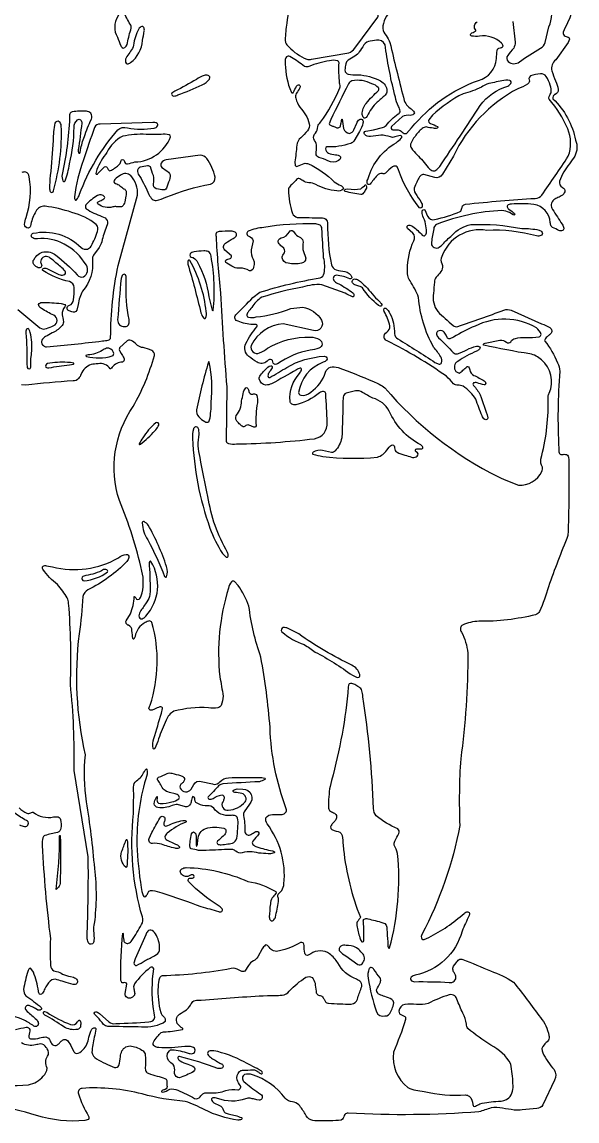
# Model space of a CAD drawing. Header units: metres. Extents: x 0.2 to 14.8, y 2.5 to 12.5.
# Drawn here: x 11.89 to 14.84, y 2.52 to 8.37 of the extents above; entities that cross this region are included whole.
import ezdxf

# ---------------------------------------------------------------- set-up
doc = ezdxf.new("R2010")
doc.units = ezdxf.units.M

msp = doc.modelspace()

# ---------------------------------------------------------------- linework, layer by layer
at = {"layer": 'Layer 1', "color": 0}
for points in [[(13.299, 8.36755, 0.0442), (13.29019, 8.2768), (13.292, 8.26418, 0.1076), (13.30862, 8.24037, 0.0932), (13.4045, 8.17459, 0.1189), (13.4305, 8.17551), (13.62808, 8.20928, 0.1741), (13.6601, 8.23391), (13.78196, 8.39899, 0.4353), (13.76775, 8.4343, 0.1032), (13.71462, 8.43805, 0.0582), (13.62248, 8.4278, -0.1704), (13.6015, 8.42726, -0.4293), (13.58967, 8.45782, 0.0197), (13.60858, 8.50091, -0.4206), (13.63035, 8.50605, 0.3284), (13.6436, 8.50672, -0.0875), (13.6981, 8.57339, 0.3074), (13.69889, 8.5877, 0.1784), (13.66983, 8.61132, 0.1467), (13.61237, 8.62312, 0.0953), (13.46575, 8.60201, 0.2935), (13.299, 8.36755)], [(12.39664, 8.29305, 0.023), (12.41583, 8.24672, 0.2127), (12.42685, 8.23439, 0.355), (12.45021, 8.26243, -0.0242), (12.47064, 8.34047, 0.1705), (12.46554, 8.36126, -0.0641), (12.43196, 8.42955, 0.4938), (12.4186, 8.43487, 0.0911), (12.39846, 8.40199, 0.2757), (12.39664, 8.29305)], [(12.53012, 8.27399, 0.0077), (12.53967, 8.3252, 0.1563), (12.53754, 8.34462, 0.3388), (12.52625, 8.34937, 0.178), (12.51044, 8.33697, 0.087), (12.48252, 8.24987, -0.132), (12.46744, 8.21705, -0.0214), (12.44739, 8.18991, 0.2108), (12.43985, 8.15903, 0.3166), (12.44875, 8.15022, 0.1534), (12.46727, 8.15709, 0.2229), (12.53012, 8.27399)], [(13.2786, 6.76643, 0.2677), (13.10942, 6.65193, 0.3075), (13.11782, 6.61693, 0.3076), (13.15346, 6.61184, 0.0634), (13.19629, 6.63784, -0.1402), (13.42354, 6.69541, -0.1395), (13.47254, 6.6832, -0.2877), (13.48567, 6.65888, -0.2877), (13.4695, 6.63647, -0.0604), (13.42246, 6.62695, 0.102), (13.24896, 6.55384, -0.4173), (13.22517, 6.55759), (13.22389, 6.56499, 0.4838), (13.20623, 6.57651, 0.0503), (13.19292, 6.56807, -0.3605), (13.14029, 6.56241, -0.0398), (13.09696, 6.59334, -0.3743), (13.08062, 6.66241, -0.0564), (13.139, 6.75091, 0.4933), (13.13612, 6.76264, 0.0865), (13.11662, 6.76262, -0.0962), (13.03937, 6.78091, -0.2785), (13.0228, 6.79383, -0.2784), (13.02652, 6.81451, 0.0132), (13.11764, 6.90628), (13.15425, 6.9347, -0.0336), (13.47496, 7.01137, 0.2937), (13.49679, 7.03537, 0.1015), (13.49427, 7.11849, -0.0053), (13.4851, 7.27468, 0.216), (13.47508, 7.29168, 0.0696), (13.453, 7.29876, 0.0493), (13.17519, 7.27918, 0.0866), (13.09275, 7.25914, 0.2846), (13.08596, 7.2451, 0.2846), (13.0955, 7.23276, -0.3081), (13.11858, 7.20907), (13.10927, 7.16043, 0.1368), (13.11987, 7.10989), (13.12475, 7.09726, -0.112), (13.12058, 7.06737, -0.4142), (13.09927, 7.04818, 0.183), (13.04898, 7.06234, -0.1291), (13.01573, 7.06797, 0.0062), (12.97869, 7.08914, -0.2811), (12.97267, 7.09965, -0.281), (12.97927, 7.1098), (12.99617, 7.11482, 0.5021), (13.00323, 7.1277), (12.96887, 7.15926, -0.4917), (12.97194, 7.19599, -0.0234), (13.0135, 7.22055, 0.0776), (13.02821, 7.23397, 0.4052), (13.024, 7.25393, 0.1277), (13.00189, 7.26039, 0.0233), (12.93756, 7.25732, 0.1958), (12.9216, 7.2488, 0.1771), (12.92183, 7.23164, 0.0125), (12.94539, 6.9303, 0.0064), (12.97869, 6.43041), (12.97614, 6.14149, 0.25), (12.98871, 6.12939, 0.1028), (13.03125, 6.12739, 0.0272), (13.44533, 6.15512, 0.3952), (13.51304, 6.24255, 0.0126), (13.50508, 6.39524, 0.3554), (13.49431, 6.40662, 0.1576), (13.47239, 6.39903, -0.1106), (13.34696, 6.33601, -0.1397), (13.325, 6.33847, -0.2212), (13.31575, 6.35516, -0.2036), (13.36535, 6.50249, 0.0988), (13.37648, 6.52243, 0.5281), (13.37008, 6.53076, 0.1282), (13.34992, 6.52159, -0.0075), (13.21742, 6.4477, -0.1094), (13.18689, 6.4407, -0.3133), (13.1516, 6.47307, -0.1838), (13.15856, 6.49307, -0.0735), (13.20406, 6.54053), (13.21279, 6.54314, -0.5725), (13.22062, 6.53282, -0.029), (13.21333, 6.52134, -0.0192), (13.20198, 6.50472, 0.1977), (13.19879, 6.48522, 0.4568), (13.20758, 6.48059, 0.0103), (13.29864, 6.53489, -0.1145), (13.49679, 6.59455, -0.415), (13.51319, 6.57907), (13.51033, 6.57255, -0.115), (13.49162, 6.56172, 0.2801), (13.36137, 6.40047, 0.3562), (13.37279, 6.38659, 0.2354), (13.42573, 6.40293, 0.1662), (13.5041, 6.50947, -0.2097), (13.53006, 6.53655, -0.1055), (13.57112, 6.53353, -0.0221), (13.75885, 6.45889, -0.0693), (13.81931, 6.42628, 0.1024), (14.42506, 5.95197, 0.0269), (14.53035, 5.90862, 0.3175), (14.65496, 5.98109, 0.1884), (14.65862, 6.00453, -0.1667), (14.64942, 6.04641, 0.0692), (14.68923, 6.35449), (14.68804, 6.38078, -0.0249), (14.69446, 6.39784, 0.3239), (14.65325, 6.57474, 0.1494), (14.59133, 6.60653, -0.0164), (14.34631, 6.65299, -0.4686), (14.34485, 6.65751, -0.1877), (14.35304, 6.66347), (14.43239, 6.68037, -0.2066), (14.46631, 6.66857, 0.3972), (14.49031, 6.67064, -0.2331), (14.51423, 6.6893, -0.0774), (14.57039, 6.69305, 0.0427), (14.6411, 6.69782, 0.3919), (14.65102, 6.70974, 0.1844), (14.62592, 6.74505, 0.2553), (14.30004, 6.75437, 0.0467), (14.18514, 6.6957), (14.165, 6.68597, -0.312), (14.15083, 6.6943), (14.14619, 6.70537, 0.0874), (14.13142, 6.72626, 0.2818), (14.10235, 6.72695, 0.3135), (14.09423, 6.71243, 0.1652), (14.10612, 6.69237, -0.0157), (14.18381, 6.61353, 0.2405), (14.20729, 6.60732, 0.0494), (14.25689, 6.6288, -0.0572), (14.30696, 6.64691, -0.2278), (14.32394, 6.64395, -0.3729), (14.3241, 6.63257, -0.1125), (14.30781, 6.62068, 0.0495), (14.20814, 6.56662, 0.4597), (14.19733, 6.51295), (14.21552, 6.50324, 0.0798), (14.23546, 6.51955, -0.0214), (14.25573, 6.53759, -0.1471), (14.25944, 6.53914, -0.3288), (14.26921, 6.53159), (14.27135, 6.52239, 0.2424), (14.29414, 6.49243, -0.019), (14.34908, 6.46293, -0.253), (14.35646, 6.44795, -0.4524), (14.34827, 6.44128, -0.0227), (14.31064, 6.45237, 0.1987), (14.29202, 6.45184, 0.4549), (14.29104, 6.4382, -0.0683), (14.32737, 6.38893, -0.022), (14.36798, 6.26597, -0.2879), (14.36248, 6.2565, -0.2879), (14.35156, 6.25734, -0.148), (14.33712, 6.27695, -0.0174), (14.30398, 6.36553, 0.1074), (14.236, 6.43437, 0.1137), (14.2086, 6.44053, -0.1848), (14.18596, 6.44766, 0.0152), (14.14746, 6.48774, 0.0352), (13.83248, 6.67632, -0.1998), (13.81627, 6.69084, -0.3043), (13.83104, 6.72272, 0.2698), (13.84689, 6.75549, 0.0657), (13.81592, 6.83289, -0.2258), (13.81714, 6.84745, -0.4189), (13.82569, 6.84959, -0.1296), (13.84721, 6.82122, -0.1299), (13.87092, 6.7142, 0.2697), (13.88944, 6.68649, -0.0104), (14.08669, 6.56084), (14.10958, 6.55162, 0.3289), (14.12135, 6.55882, 0.2479), (14.11731, 6.5908, 0.0471), (14.0791, 6.64257, -0.1081), (13.99939, 6.90724, 0.0541), (13.95373, 6.99501, -0.1798), (13.94073, 7.05595, -0.1055), (13.97356, 7.20916, 0.3544), (13.96858, 7.2487), (13.94102, 7.27478, -0.3018), (13.93826, 7.28558, -0.3019), (13.94714, 7.29232, -0.1575), (13.96931, 7.28476, -0.0306), (14.01881, 7.23876, 0.3853), (14.03446, 7.23772, 0.196), (14.04164, 7.25553, 0.1164), (14.0215, 7.34049, -0.126), (14.01852, 7.36616, -0.2997), (14.02322, 7.37387, -0.3001), (14.03219, 7.37262), (14.04739, 7.34024, 0.3912), (14.08446, 7.32118, 0.0403), (14.22144, 7.36437, 0.1411), (14.22354, 7.36693, 0.0221), (14.23094, 7.38643), (14.23335, 7.3938, -0.1549), (14.24977, 7.40316, -0.0129), (14.6201, 7.4342, 0.2447), (14.65504, 7.45172, 0.0075), (14.7956, 7.65857, 0.1944), (14.79256, 7.80528, 0.0862), (14.69385, 7.96155, -0.1601), (14.69254, 7.96905, -0.0987), (14.70408, 7.99607, 0.1492), (14.69912, 8.03657, 0.0689), (14.67875, 8.08299, 0.2753), (14.64814, 8.09741, 0.0748), (14.59414, 8.08643, 0.3522), (14.58962, 8.0577, -0.2308), (14.57883, 8.04212, -0.061), (14.52687, 8.01824, 0.1592), (14.18446, 7.65953), (14.12608, 7.56268, -0.3481), (14.08531, 7.54543), (14.02812, 7.56212, 0.24), (14.00927, 7.5543, 0.081), (13.99414, 7.52914, -0.0359), (13.97946, 7.49799, 0.2954), (13.98229, 7.46074, -0.0214), (14.01246, 7.41472, -0.1548), (14.01908, 7.39145, -0.2831), (14.01399, 7.38363, -0.2833), (14.00471, 7.38466, -0.09), (13.89317, 7.58539), (13.88606, 7.60176, 0.347), (13.86094, 7.60218, 0.0343), (13.82364, 7.56924, -0.2466), (13.80698, 7.56637, 0.2967), (13.77814, 7.55555, 0.021), (13.741, 7.50966, -0.2875), (13.73093, 7.50813, -0.2875), (13.72517, 7.51653, -0.1454), (13.73171, 7.54089, -0.1937), (13.88039, 7.73059, 0.0125), (13.90739, 7.75424, 0.2974), (13.90973, 7.76362, 0.2974), (13.90208, 7.76953), (13.87267, 7.76105, -0.1596), (13.84921, 7.76109, 0.0513), (13.79908, 7.77159, -0.0066), (13.74364, 7.76389, -0.24), (13.7121, 7.77524, -0.5393), (13.71829, 7.79264), (13.75985, 7.79972), (13.8071, 7.81126, 0.1426), (13.82637, 7.82205, -0.0765), (13.89117, 7.88387, 0.2826), (13.90146, 7.89878, 0.1089), (13.89252, 7.92287, -0.0737), (13.87581, 7.97332, -0.0296), (13.82352, 8.2367, 0.398), (13.78704, 8.27659, 0.0345), (13.74244, 8.27155, 0.2448), (13.70885, 8.25126, -0.0107), (13.68354, 8.21359, -0.1424), (13.66102, 8.19199, 0.0051), (13.62385, 8.16943, 0.1794), (13.61167, 8.15003, 0.0298), (13.60721, 8.11814), (13.60879, 8.10809, 0.2403), (13.62444, 8.09589, 0.0485), (13.67608, 8.09212, -0.1096), (13.79669, 8.05989, -0.2697), (13.83064, 8.0053, -0.1821), (13.82142, 7.98389, -0.0187), (13.7791, 7.94605, 0.105), (13.7261, 7.87141), (13.72046, 7.86412, -0.3917), (13.70746, 7.86382, -0.2152), (13.70002, 7.88076, -0.2053), (13.72119, 7.94016, -0.038), (13.78594, 8.0082, 0.3762), (13.78498, 8.02368, 0.1343), (13.75139, 8.04422, 0.1737), (13.64458, 8.05953, 0.1906), (13.62633, 8.0432, 0.0058), (13.53254, 7.85357), (13.52396, 7.83024, 0.2571), (13.52667, 7.82524, 0.091), (13.54073, 7.81945, -0.0497), (13.55719, 7.81384, 0.4326), (13.58433, 7.81897), (13.58594, 7.8312, 0.04), (13.59025, 7.85562, -0.3746), (13.59146, 7.85667, -0.3737), (13.59264, 7.85562, 0.035), (13.60039, 7.80628, 0.3275), (13.63192, 7.77995, 0.2398), (13.65558, 7.79926), (13.67112, 7.83487, -0.167), (13.68479, 7.85364, -0.4038), (13.69989, 7.85328, -0.2366), (13.70327, 7.83472, -0.0976), (13.68427, 7.79087), (13.65537, 7.7393, -0.1743), (13.63879, 7.7272, -0.0981), (13.51117, 7.70822, 0.3458), (13.50379, 7.69832, 0.2714), (13.52058, 7.67516, 0.0743), (13.55737, 7.66643, -0.2894), (13.58339, 7.65566, -0.2754), (13.58017, 7.64151), (13.57256, 7.63607, -0.3042), (13.51735, 7.63432, 0.0489), (13.46835, 7.65272, -0.327), (13.45398, 7.67243, 0.0451), (13.45629, 7.70987, 0.1565), (13.4465, 7.74303, -0.3575), (13.44594, 7.77526, 0.1508), (13.46104, 7.8068), (13.46264, 7.81691, -0.0906), (13.47775, 7.83976, 0.0599), (13.58039, 8.02268, 0.1337), (13.57935, 8.04747, -0.0365), (13.57639, 8.1563, 0.3056), (13.56694, 8.16718, 0.1124), (13.52525, 8.16655, 0.0543), (13.41548, 8.13668, -0.1749), (13.39329, 8.13672), (13.38281, 8.14347, 0.0402), (13.31433, 8.18878, 0.3249), (13.29598, 8.18739, 0.1585), (13.28912, 8.16799, 0.079), (13.31375, 8.01909), (13.32289, 7.9983, 0.4683), (13.33412, 7.99895, -0.0409), (13.35002, 8.03093), (13.35575, 8.03693, -0.2733), (13.36457, 8.03814, -0.2731), (13.36987, 8.03101, -0.0644), (13.35485, 8.00218), (13.34779, 7.99226, 0.1362), (13.34612, 7.96689, 0.0968), (13.36733, 7.91941, -0.1267), (13.41777, 7.83166, -0.2088), (13.40889, 7.79343, -0.0189), (13.37302, 7.75705, 0.2009), (13.35189, 7.71747, -0.005), (13.34121, 7.62834), (13.34189, 7.60974, 0.4056), (13.35444, 7.60549, -0.0132), (13.3905, 7.62001, -0.1594), (13.41398, 7.61791, -0.0852), (13.55071, 7.5227, 0.0478), (13.58492, 7.50295, -0.1348), (13.59817, 7.49137, -0.3586), (13.59739, 7.48407, -0.2374), (13.5645, 7.47399, -0.1025), (13.45192, 7.50774, 0.1608), (13.41575, 7.51714, -0.1557), (13.38308, 7.52872, 0.0668), (13.36225, 7.53997, 0.2567), (13.35577, 7.53905, 0.0105), (13.31537, 7.49868, 0.2113), (13.30735, 7.47989, 0.0812), (13.32787, 7.35437, 0.2452), (13.35414, 7.33326, 0.01), (13.48189, 7.33157, -0.1678), (13.50585, 7.32366, -0.1716), (13.51506, 7.30028, 0.0509), (13.53539, 7.08137, 0.222), (13.56169, 7.05314, 0.02), (13.60698, 7.04597, -0.2468), (13.64442, 7.0153, -0.4336), (13.63306, 7.00562, 0.1005), (13.56306, 7.02503, 0.3156), (13.54642, 7.0131, 0.3156), (13.55196, 6.99339, 0.087), (13.57529, 6.97868, -0.0393), (13.65031, 6.93132, -0.2234), (13.65539, 6.91643, -0.4382), (13.64804, 6.91103, -0.0686), (13.60814, 6.93018), (13.48433, 6.97484, 0.1036), (13.3826, 6.96122, 0.0366), (13.16456, 6.90768, 0.1093), (13.11208, 6.8542, 0.0216), (13.09219, 6.82882, 0.1473), (13.08542, 6.81005, 0.3151), (13.09439, 6.80126, 0.1014), (13.13485, 6.80307, 0.0717), (13.31979, 6.84818, -0.0243), (13.383, 6.85445, -0.2296), (13.48314, 6.78614, -0.302), (13.4796, 6.74426, -0.302), (13.43962, 6.73132), (13.2786, 6.76643)], [(12.71887, 7.98484, 0.0172), (12.84783, 8.03876, 0.1128), (12.88664, 8.06887), (12.88919, 8.07701, 0.2966), (12.87939, 8.08809, 0.1557), (12.85827, 8.08862, 0.0582), (12.81787, 8.06741, -0.0157), (12.70289, 8.00499), (12.68673, 7.99409), (12.68506, 7.98855, 0.2889), (12.69621, 7.97922, 0.1265), (12.71887, 7.98484)], [(14.2365, 7.99124, 0.0705), (14.07329, 7.87674), (14.05335, 7.85251, 0.4054), (14.06302, 7.83278, -0.0292), (14.0995, 7.81687, -0.2881), (14.10179, 7.81197, -0.2881), (14.09837, 7.80778, -0.1352), (14.07823, 7.80747, -0.017), (14.04046, 7.81428, 0.1805), (14.01823, 7.80597, 0.0724), (13.98102, 7.76432, 0.1138), (13.95671, 7.72282, 0.1767), (13.96081, 7.7012, 0.0495), (13.99094, 7.66749, -0.0369), (14.05069, 7.59793, 0.07), (14.07, 7.58297, 0.2261), (14.09073, 7.58368, 0.104), (14.11158, 7.60418, 0.0081), (14.327, 7.92947, -0.1537), (14.47398, 8.03241, 0.1221), (14.49054, 8.04605, 0.5182), (14.48483, 8.0617, 0.1166), (14.44308, 8.05926, 0.0277), (14.36333, 8.04234, 0.0614), (14.33337, 8.02597, -0.0467), (14.2365, 7.99124)], [(12.14164, 7.61822, 0.0661), (12.16612, 7.81297, -0.2305), (12.18535, 7.85212, -0.3847), (12.20112, 7.85262, -0.2165), (12.20692, 7.83445, -0.0151), (12.1886, 7.69234, 0.1312), (12.19162, 7.67574, 0.2749), (12.1945, 7.67403, 0.2749), (12.19737, 7.67574, 0.0736), (12.20071, 7.69228, -0.0519), (12.22173, 7.76334, -0.0465), (12.25844, 7.85518, 0.2718), (12.2551, 7.88722, 0.1561), (12.23185, 7.89782, 0.0802), (12.15689, 7.89409, 0.1984), (12.1436, 7.88464, 0.099), (12.1421, 7.86201, -0.0465), (12.10296, 7.56134, 0.1643), (12.10742, 7.52728, 0.5555), (12.11825, 7.52684, 0.0681), (12.14164, 7.61822)], [(12.06456, 7.83457, 0.0608), (12.05525, 7.74268, -0.0099), (12.04014, 7.55595, 0.0342), (12.03625, 7.48476, 0.1595), (12.04283, 7.46672, 0.522), (12.05685, 7.47407, 0.078), (12.09825, 7.82068, 0.1871), (12.08783, 7.84237, 0.5006), (12.06456, 7.83457)], [(12.39889, 7.79897, -0.2572), (12.45033, 7.80993, 0.0867), (12.59269, 7.80839, 0.2226), (12.60987, 7.82028, 0.3995), (12.60783, 7.83307, 0.1546), (12.58508, 7.8387), (12.30552, 7.83007, 0.256), (12.27554, 7.81241, 0.0093), (12.21619, 7.63864, 0.0498), (12.16814, 7.44328, 0.1222), (12.17167, 7.42618, 0.4746), (12.17933, 7.42609, 0.0884), (12.19608, 7.45649, -0.0916), (12.39889, 7.79897)], [(12.42531, 7.76493, 0.169), (12.34069, 7.67851, 0.0503), (12.28685, 7.58764), (12.28148, 7.56612, 0.5346), (12.29294, 7.56626, -0.0202), (12.32885, 7.60241, -0.475), (12.34429, 7.59466, 0.085), (12.35117, 7.58359, 0.2364), (12.35571, 7.58178, 0.1104), (12.37546, 7.59051, -0.0154), (12.39752, 7.60555, 0.1222), (12.4111, 7.62074, -0.0394), (12.41931, 7.64022, -0.2728), (12.42969, 7.6397, -0.2729), (12.43427, 7.63037, 0.442), (12.45071, 7.61839, 0.0177), (12.49021, 7.62803, 0.2978), (12.68035, 7.76157, 0.3471), (12.67202, 7.77249, 0.0978), (12.63002, 7.77499), (12.54937, 7.77495, 0.06), (12.42531, 7.76493)], [(12.83685, 7.66464), (12.65642, 7.64018, 0.1932), (12.63017, 7.62239, 0.3472), (12.63369, 7.59862, -0.0476), (12.66887, 7.57309, -0.3039), (12.67679, 7.54274, -0.0136), (12.66189, 7.49859, -0.1771), (12.64964, 7.48022, -0.1148), (12.61579, 7.48297), (12.60285, 7.48591, -0.3501), (12.58827, 7.51197, 0.102), (12.58844, 7.55576, -0.0235), (12.57285, 7.60191, 0.2344), (12.55729, 7.60755, 0.0207), (12.51896, 7.60097, 0.3731), (12.50329, 7.57701, 0.0919), (12.51571, 7.55109, -0.0353), (12.56479, 7.45522, 0.1019), (12.58244, 7.43001, 0.2143), (12.60333, 7.42334, 0.0701), (12.6555, 7.44057, -0.0494), (12.89214, 7.51072, 0.3783), (12.91694, 7.54668, 0.0808), (12.87354, 7.64691, 0.2106), (12.83685, 7.66464)], [(13.69269, 7.48574), (13.7001, 7.49139), (13.71127, 7.50182, -0.109), (13.71689, 7.50553, -0.3227), (13.71927, 7.50491, -0.2232), (13.7221, 7.48872), (13.71579, 7.4777, -0.0438), (13.70292, 7.45868, -0.188), (13.69164, 7.45443, -0.0096), (13.60848, 7.47059, -0.3224), (13.60585, 7.47854, -0.3226), (13.61256, 7.48355), (13.62256, 7.4843, 0.0824), (13.69269, 7.48574)], [(13.38427, 7.16199, 0.0338), (13.39846, 7.12172, -0.4319), (13.37633, 7.08955, -0.1248), (13.30539, 7.08982, -0.369), (13.27294, 7.1177, -0.1303), (13.28044, 7.13732, 0.3669), (13.28262, 7.16882), (13.27154, 7.1777, -0.0413), (13.25425, 7.19714, -0.3851), (13.25946, 7.21903), (13.26854, 7.22355, 0.2254), (13.31229, 7.25705, -0.5493), (13.33175, 7.25997), (13.34404, 7.24368, 0.0457), (13.37112, 7.22524, -0.2557), (13.38485, 7.20126, 0.0226), (13.38427, 7.16199)], [(12.88379, 6.91076), (12.90131, 6.83878, 0.3246), (12.90425, 6.83665, 0.3246), (12.90719, 6.83878, 0.073), (12.89527, 7.12601, 0.252), (12.88014, 7.15097, 0.1098), (12.85621, 7.15482, 0.0188), (12.80485, 7.14945, 0.1606), (12.78394, 7.13841, 0.5741), (12.79571, 7.12003, -0.0789), (12.80271, 7.11707, -0.1287), (12.8231, 7.09495, -0.0885), (12.88379, 6.91076)], [(12.77146, 7.0847, -0.016), (12.84075, 6.82566, 0.0783), (12.85542, 6.79778, 0.4896), (12.86648, 6.79707, 0.1523), (12.86956, 6.83189, 0.1014), (12.78239, 7.1032, 0.5459), (12.7741, 7.10307, 0.1585), (12.77146, 7.0847)], [(12.39827, 6.78799, 0.4721), (12.43435, 6.75295), (12.44437, 6.7528, 0.2781), (12.45742, 6.76626, 0.1215), (12.45964, 6.79032, -0.0599), (12.44337, 6.9892), (12.44292, 7.01891), (12.43937, 7.02714, 0.427), (12.42673, 7.02824, 0.1712), (12.41689, 7.00787, 0.0065), (12.39827, 6.78799)], [(13.6796, 6.99937, -0.0668), (13.75173, 6.92595, 0.017), (13.79017, 6.88634, -0.105), (13.80333, 6.86949, -0.2756), (13.80162, 6.86222, -0.2753), (13.79442, 6.86026), (13.78644, 6.86364, -0.0688), (13.70102, 6.9573, 0.1021), (13.67535, 6.96893, -0.0606), (13.65577, 6.97578), (13.64954, 6.98224, -0.2695), (13.64728, 6.99644, -0.2695), (13.6585, 7.00543, -0.1408), (13.6796, 6.99937)], [(11.91667, 6.53434, 0.3567), (11.9272, 6.5265, 0.3567), (11.93698, 6.53526), (11.937, 6.54534, -0.0665), (11.93819, 6.59253, 0.0434), (11.94235, 6.66889, 0.0215), (11.93319, 6.7207, 0.0483), (11.92789, 6.73451, 0.2917), (11.92166, 6.74092, 0.2918), (11.91321, 6.73797, 0.1484), (11.90979, 6.71816, -0.0293), (11.9155, 6.55626), (11.91667, 6.53434)], [(12.36937, 6.59557, 0.3872), (12.37625, 6.61382, 0.3656), (12.33892, 6.63714, 0.0509), (12.31604, 6.62401, -0.1122), (12.241, 6.60082, 0.1119), (12.22931, 6.59739, 0.4142), (12.22908, 6.59578, 0.1316), (12.23248, 6.59305, 0.136), (12.36937, 6.59557)], [(12.14162, 6.54809), (12.16304, 6.55268, 0.2861), (12.16521, 6.55457, 0.2855), (12.16446, 6.55734, 0.0886), (12.13144, 6.56103, 0.0621), (12.02487, 6.55484, 0.5636), (12.01685, 6.53541, 0.1817), (12.03227, 6.53168, -0.0322), (12.14162, 6.54809)], [(12.89598, 6.3472, 0.0793), (12.8851, 6.56276, 0.336), (12.8831, 6.56428, 0.336), (12.8811, 6.56276, 0.0212), (12.81814, 6.30937, 0.2248), (12.8301, 6.27189, 0.1072), (12.8616, 6.24603, 0.2706), (12.88267, 6.24539), (12.88756, 6.25555, 0.0545), (12.89598, 6.3472)], [(13.14208, 6.34626, 0.0592), (13.13467, 6.22341, -0.3616), (13.12798, 6.21707, -0.1663), (13.11039, 6.22184, 0.124), (13.0921, 6.22849, 0.1979), (13.08017, 6.22493, -0.3059), (13.06554, 6.21918, -0.1049), (13.04981, 6.22999, 0.0233), (13.03167, 6.24882, -0.3503), (13.03527, 6.28684, 0.1169), (13.05358, 6.32509, -0.0285), (13.06833, 6.4047, -0.123), (13.07964, 6.42532, -0.3841), (13.08823, 6.42526, -0.1759), (13.09606, 6.41024, 0.5216), (13.12129, 6.39314, -0.3803), (13.13869, 6.38578, -0.0745), (13.14208, 6.34626)], [(13.78017, 6.05709, 0.1738), (13.83, 6.09437), (13.84227, 6.10966, -0.1677), (13.86102, 6.1217, -0.5199), (13.87154, 6.10732, 0.2669), (13.88471, 6.08266, 0.0731), (13.92646, 6.06795, -0.0176), (13.961, 6.05716, 0.1603), (13.98731, 6.05876, 0.4629), (13.99448, 6.08026), (13.98739, 6.08524, -0.3133), (13.98245, 6.09429, -0.3132), (13.98921, 6.10207, 0.0268), (14.01698, 6.10126, 0.4444), (14.02173, 6.10939, 0.1469), (14.01062, 6.1222, -0.1709), (13.84371, 6.3023, 0.1944), (13.75669, 6.3718, -0.0197), (13.70037, 6.40145, 0.213), (13.6635, 6.40939), (13.61435, 6.39837, 0.2872), (13.59742, 6.37574, -0.0063), (13.59081, 6.15897, -0.1211), (13.55558, 6.09018, -0.2594), (13.53606, 6.08249), (13.48869, 6.09168, 0.2099), (13.43819, 6.08339, 0.5411), (13.4375, 6.07276, 0.0478), (13.48967, 6.06118, 0.0577), (13.78017, 6.05709)], [(12.60094, 6.23884, 0.0813), (12.53179, 6.15953, 0.0435), (12.51344, 6.12855, 0.3323), (12.51502, 6.12481, 0.3327), (12.51906, 6.12526, 0.0407), (12.59687, 6.19699, 0.0593), (12.61462, 6.22176, 0.277), (12.6171, 6.23405, 0.2772), (12.60742, 6.24203), (12.60094, 6.23884)], [(12.83675, 6.0557, -0.1182), (12.83242, 6.17953, 0.0858), (12.827, 6.21112, 0.3133), (12.81227, 6.21753, 0.3135), (12.8011, 6.20595, 0.1072), (12.79717, 6.15745, 0.0768), (12.8895, 5.67978, 0.0591), (12.95606, 5.54501), (12.97564, 5.52453, 0.5085), (12.98579, 5.53026, 0.1494), (12.98337, 5.54914, -0.0941), (12.87887, 5.8468, -0.0078), (12.83675, 6.0557)], [(12.55889, 5.61674, -0.0263), (12.64833, 5.42172, 0.5477), (12.65887, 5.42039, 0.163), (12.65835, 5.47418, 0.0502), (12.56121, 5.69522, 0.0848), (12.53929, 5.71393, 0.5079), (12.52862, 5.70651, 0.1359), (12.55889, 5.61674)], [(12.22498, 4.47214, 0.0598), (12.23098, 4.22303, -0.0167), (12.27479, 3.86809, -0.0619), (12.27387, 3.57528, 0.1219), (12.26992, 3.53516, -0.0524), (12.27214, 3.48451, -0.1819), (12.26389, 3.46574, -0.4793), (12.24221, 3.47501, -0.032), (12.23542, 3.49928, 0.013), (12.24189, 3.9303), (12.16644, 4.38857, 0.0315), (12.14708, 4.84755, 0.0302), (12.13746, 5.27907, 0.1465), (12.12979, 5.30751, 0.0568), (12.07842, 5.37843, -0.0751), (12.00079, 5.4602, -0.3839), (12.00133, 5.47595, -0.2156), (12.01985, 5.47937), (12.05123, 5.47299, 0.1965), (12.40221, 5.52109, -0.1319), (12.44392, 5.53889, -0.5126), (12.45798, 5.52316, -0.1256), (12.44775, 5.50197, -0.0805), (12.24017, 5.34993, 0.222), (12.2136, 5.31595, -0.0221), (12.19331, 5.11741, 0.0855), (12.22498, 4.47214)], [(12.57023, 5.32512, -0.1217), (12.55375, 5.28745, -0.0149), (12.52125, 5.23993, 0.1033), (12.51177, 5.21172, 0.5193), (12.52833, 5.19693, 0.1572), (12.54792, 5.21118, 0.3345), (12.57558, 5.5013, 0.2828), (12.57105, 5.50338, 0.2822), (12.56717, 5.50028, 0.1136), (12.56623, 5.47926, -0.0261), (12.57023, 5.32512)], [(12.21967, 5.39934, 0.1445), (12.34433, 5.4463, 0.3653), (12.34512, 5.4543, 0.2843), (12.32342, 5.45834, -0.0951), (12.22875, 5.42712, 0.1566), (12.20967, 5.41797, 0.2849), (12.20889, 5.40555, 0.2848), (12.21967, 5.39934)], [(13.362, 5.11584, 0.0072), (13.30489, 5.14505, 0.1586), (13.27973, 5.14962, 0.5747), (13.272, 5.12799, 0.1077), (13.39112, 5.05916, -0.0239), (13.44906, 5.01974, -0.0371), (13.64704, 4.89595), (13.67294, 4.88395), (13.68125, 4.88574, 0.3108), (13.68683, 4.90001, 0.2048), (13.64477, 4.94912, -0.0429), (13.362, 5.11584)], [(13.52819, 4.30459, 0.0372), (13.51962, 4.19339, 0.1556), (13.52533, 4.17555, 0.0147), (13.54621, 4.16468, -0.4966), (13.55885, 4.12676, -0.0649), (13.54694, 4.11232, 0.0693), (13.53435, 4.0968, 0.5006), (13.54146, 4.07284, 0.0686), (13.56046, 4.06678, -0.3141), (13.59292, 4.04364, -0.0464), (13.59746, 3.99143, 0.0641), (13.68094, 3.62912), (13.69017, 3.60897, -0.0705), (13.67239, 3.58399, 0.1521), (13.67133, 3.56364, 0.0052), (13.68617, 3.49851, 0.1392), (13.69733, 3.47782, 0.3016), (13.70563, 3.47849, 0.3014), (13.70823, 3.48639, 0.0148), (13.70621, 3.58378, -0.311), (13.70946, 3.59876, -0.1713), (13.72939, 3.60007, -0.0122), (13.80854, 3.57918, -0.4067), (13.83048, 3.54384, 0.0112), (13.83521, 3.47795, 0.0148), (13.83558, 3.45303, 0.1818), (13.84042, 3.44405, 0.5021), (13.84481, 3.44499, 0.0922), (13.88725, 3.94782, 0.0318), (13.87033, 3.99216, -0.1844), (13.87329, 4.01314, 0.006), (13.89442, 4.05439, 0.3816), (13.88825, 4.07866, -0.0744), (13.77456, 4.14849, -0.1928), (13.76014, 4.18603, 0.029), (13.70271, 4.78203, 0.0598), (13.69767, 4.81403, 0.1988), (13.68254, 4.83268, -0.0269), (13.65956, 4.84637, 0.1441), (13.63762, 4.85289, 0.3353), (13.62721, 4.84372, 0.0524), (13.6231, 4.80262, -0.0428), (13.52819, 4.30459)], [(13.15214, 4.32964, 0.0073), (12.95844, 4.31766, 0.1252), (12.93567, 4.30824, -0.0293), (12.88042, 4.24968, 0.27), (12.87903, 4.24149, 0.2699), (12.88546, 4.23624, 0.1418), (12.90633, 4.24005, -0.0925), (12.95275, 4.26018, -0.4124), (12.96458, 4.23993, -0.0775), (12.95883, 4.22445, 0.3032), (12.95749, 4.1918, 0.3032), (12.98712, 4.17805, 0.2002), (13.07675, 4.22203, 0.5199), (13.05877, 4.26662, 0.0347), (13.02148, 4.27209, -0.1998), (13.01287, 4.27759, -0.3767), (13.01354, 4.28349, -0.1388), (13.03396, 4.29078), (13.06521, 4.29057, -0.3026), (13.1092, 4.26115, -0.3026), (13.09898, 4.2092), (13.07154, 4.1697, 0.193), (13.06785, 4.14991, -0.0555), (13.07527, 4.06709, 0.2834), (13.08353, 4.04854, 0.2834), (13.10381, 4.04757, 0.0416), (13.11867, 4.05584, -0.0306), (13.12948, 4.06216, -0.2348), (13.14644, 4.06228, -0.4124), (13.14998, 4.05214, -0.0259), (13.11748, 4.01391, 0.2939), (13.11756, 3.99549, 0.1562), (13.13879, 3.9827, 0.0404), (13.22296, 3.96164, -0.1636), (13.23237, 3.95603, -0.4435), (13.23179, 3.95134), (13.21067, 3.94641, -0.0632), (13.11337, 3.9568, 0.0926), (13.06123, 3.95026, -0.2637), (13.02723, 3.95916, 0.0781), (13.01031, 3.96868), (12.98379, 3.96897, -0.0153), (12.85385, 3.96387, -0.0993), (12.82771, 3.96407, 0.0214), (12.78935, 3.97228, -0.3256), (12.78335, 3.97878, -0.0755), (12.78471, 4.01357, -0.0352), (12.79181, 4.05268), (12.79573, 4.05941, -0.4139), (12.80758, 4.05941, -0.1904), (12.81606, 4.04289), (12.81575, 4.00593, 0.1007), (12.81762, 3.98795, 0.2762), (12.81868, 3.98709, 0.2786), (12.81994, 3.98764, 0.1287), (12.82294, 3.99512, -0.0103), (12.82519, 4.01955, -0.3078), (12.86694, 4.08128, -0.115), (12.96262, 4.08262, -0.2315), (12.97327, 4.07278, -0.246), (12.96654, 4.04672, -0.0127), (12.93764, 4.02066), (12.92946, 4.01257, 0.3545), (12.9291, 3.99841, 0.177), (12.94937, 3.99414, 0.0144), (12.98433, 3.99822, 0.1184), (13.01606, 4.0062, 0.23), (13.03444, 4.03951, 0.0052), (13.03817, 4.09453, 0.0887), (13.03575, 4.13609, 0.2347), (13.02504, 4.14826, 0.0945), (13.00192, 4.15047, -0.1105), (12.94767, 4.15659, -0.1189), (12.90956, 4.18845, 0.2431), (12.87529, 4.20124, -0.1053), (12.82779, 4.21097, -0.3064), (12.80946, 4.23399, 0.1553), (12.80458, 4.24768, 0.3072), (12.79906, 4.25006, 0.3069), (12.79481, 4.24582), (12.79087, 4.23047, -0.0418), (12.78546, 4.21089, -0.3079), (12.75898, 4.19518), (12.71587, 4.20812, 0.0852), (12.68842, 4.2023, -0.1211), (12.61233, 4.19149, -0.3564), (12.59281, 4.21257), (12.5946, 4.22326, -0.0743), (12.60625, 4.25003, -0.3034), (12.6074, 4.25054, -0.3033), (12.60831, 4.24968, -0.0938), (12.60864, 4.23941, 0.3106), (12.61506, 4.21609), (12.625, 4.2137, 0.091), (12.68673, 4.22255, 0.1378), (12.7231, 4.23812, 0.4076), (12.72425, 4.2537, 0.1705), (12.70479, 4.26541), (12.67362, 4.27251, -0.2614), (12.62789, 4.31312, 0.0711), (12.61379, 4.33543, -0.5245), (12.61544, 4.35305, 0.0468), (12.6615, 4.37355, -0.1402), (12.68714, 4.37472, 0.011), (12.73262, 4.36278), (12.74504, 4.35672, -0.4594), (12.75123, 4.33209, -0.0802), (12.74112, 4.32101, 0.4177), (12.7316, 4.29472, 0.5589), (12.78889, 4.28905), (12.80289, 4.31482, -0.3519), (12.84273, 4.3307, -0.0182), (12.91094, 4.31549, 0.2728), (12.94244, 4.32939, -0.1706), (12.98796, 4.35097, -0.017), (13.14798, 4.35109, -0.0961), (13.18127, 4.34862, -0.2896), (13.18423, 4.34481, -0.2893), (13.18208, 4.34051, -0.0607), (13.15214, 4.32964)], [(12.66508, 4.09626, -0.0554), (12.74473, 4.12347, -0.1521), (12.76114, 4.12116, -0.5276), (12.76117, 4.11466, 0.0735), (12.66262, 4.05587, 0.1601), (12.64933, 4.03655), (12.65067, 4.02918, 0.1319), (12.66517, 4.01651, 0.0066), (12.70527, 3.99795, -0.1318), (12.72521, 3.98507, -0.5428), (12.72329, 3.97522, -0.1293), (12.70356, 3.97524, -0.019), (12.63244, 3.99662, 0.107), (12.58348, 4.00114, -0.2345), (12.56744, 4.00734, -0.2081), (12.56625, 4.02789), (12.58062, 4.0593, 0.0075), (12.62246, 4.13599), (12.62798, 4.14299, -0.3064), (12.64373, 4.14292, -0.3063), (12.64954, 4.12828, -0.0816), (12.64694, 4.11903, 0.1614), (12.64477, 4.10051, 0.405), (12.65517, 4.0937), (12.66508, 4.09626)], [(12.08929, 4.04153, -0.3643), (12.09108, 4.04306, -0.365), (12.09289, 4.04153, -0.0134), (12.09214, 3.78778, -0.1267), (12.07862, 3.76274, -0.0672), (12.07179, 3.75534, -0.2884), (12.07091, 3.75524, -0.2891), (12.07044, 3.75599, 0.0374), (12.08929, 4.04153)], [(12.41887, 3.95628, 0.016), (12.44204, 4.01745, -0.1953), (12.4455, 4.02134, -0.4533), (12.44787, 4.02034, -0.0632), (12.45092, 4.00122, -0.0406), (12.44652, 3.87707, -0.54), (12.44137, 3.87412, -0.2752), (12.41887, 3.95628)], [(12.54889, 3.51384), (12.49152, 3.38703), (12.48485, 3.36426, 0.5127), (12.49917, 3.35207, 0.0413), (12.54502, 3.37709, -0.0099), (12.59673, 3.40455, 0.2133), (12.62035, 3.43122, 0.1643), (12.60421, 3.51097, 0.1454), (12.58139, 3.53812, 0.3506), (12.55831, 3.53399, 0.0989), (12.54889, 3.51384)], [(13.61208, 3.40243), (13.67683, 3.35724, 0.2998), (13.69862, 3.3602, 0.3729), (13.70369, 3.4118, 0.0157), (13.68071, 3.43684, 0.1733), (13.62681, 3.45762, 0.0227), (13.59975, 3.45887, 0.2629), (13.57687, 3.44249, 0.2616), (13.57979, 3.42787, 0.0993), (13.61208, 3.40243)], [(13.81964, 3.08253, 0.3362), (13.85194, 3.10574, 0.0226), (13.86339, 3.13451, 0.3623), (13.85737, 3.17005, 0.0672), (13.81962, 3.18614, -0.0155), (13.79156, 3.19703, -0.303), (13.77598, 3.22105, -0.0322), (13.79608, 3.26224, 0.2147), (13.79448, 3.28503, -0.0176), (13.76127, 3.33001, 0.1911), (13.7476, 3.34049, 0.3287), (13.73542, 3.33245, 0.1226), (13.73106, 3.28318, 0.0406), (13.77517, 3.10418, 0.3754), (13.81964, 3.08253)], [(13.86517, 2.88912, 0.2612), (13.94206, 2.70137, 0.0874), (14.02883, 2.68141, 0.0816), (14.24969, 2.6628, -0.1166), (14.26835, 2.6558, -0.2171), (14.28752, 2.61055, 0.5242), (14.30167, 2.60184, -0.0184), (14.32502, 2.6148, -0.0534), (14.42371, 2.62876, 0.1737), (14.47948, 2.64622, 0.2308), (14.50133, 2.72274, 0.0388), (14.49017, 2.82603, 0.1608), (14.38289, 2.92689, -0.0224), (14.261, 3.01576, -0.1272), (14.25352, 3.03905, 0.1111), (14.235, 3.09749, -0.0212), (14.20356, 3.17176, 0.1409), (14.19173, 3.19022, 0.1983), (14.162, 3.19553, 0.0365), (14.05014, 3.1493, -0.1103), (13.98864, 3.14443, 0.0562), (13.92569, 3.14428, 0.3082), (13.89464, 3.10866), (13.89829, 3.0932, -0.0248), (13.92692, 3.07951, -0.217), (13.92989, 3.06326, -0.0246), (13.86517, 2.88912)], [(12.02139, 3.10222, 0.0574), (12.14785, 3.03695, 0.3685), (12.18496, 3.05097, -0.0792), (12.19079, 3.05868, -0.3698), (12.19627, 3.05941, -0.2081), (12.20127, 3.05189, -0.1122), (12.20133, 3.0342), (12.19996, 3.02374, -0.2665), (12.18437, 3.01095, -0.178), (12.11227, 3.02449, 0.0216), (12.01135, 3.08766, -0.2485), (12.00329, 3.10047, -0.4562), (12.00989, 3.10716), (12.02139, 3.10222)]]:
    msp.add_lwpolyline(points, format="xyb", close=True, dxfattribs=at)
for points in [[(14.8305, 8.59707, -0.1275), (14.79231, 8.36795, 0.0422), (14.76902, 8.31818, 0.3662), (14.77998, 8.2978), (14.79521, 8.29172, -0.2859), (14.80306, 8.28205), (14.79452, 8.26443), (14.72887, 8.17203, 0.2766), (14.70831, 8.11289, 0.0071), (14.7276, 8.05924, -0.0893), (14.7425, 8.01376, -0.3039), (14.72637, 7.98793, 0.4184), (14.71442, 7.96455, -0.1516), (14.83498, 7.74368, -0.2262), (14.83012, 7.65924, 0.0225), (14.80233, 7.61822, 0.0964), (14.7496, 7.52626, 0.3469), (14.7645, 7.49232, -0.3645), (14.77679, 7.46899, -0.1523), (14.76425, 7.45128, -0.0376), (14.74081, 7.43855, 0.0174), (14.71827, 7.42691, 0.3842), (14.71214, 7.37534, 0.0071), (14.76362, 7.29687, -0.1186), (14.77175, 7.27562, -0.3288), (14.76481, 7.26324, -0.1741), (14.74631, 7.26339, -0.0218), (14.71202, 7.28012), (14.70485, 7.28714, -0.1088), (14.70004, 7.30524, 0.3534), (14.61183, 7.40172, 0.056), (14.49292, 7.40374, 0.134), (14.47194, 7.39647, 0.3037), (14.47004, 7.38901, 0.1396), (14.47906, 7.37632, -0.0322), (14.51029, 7.35372, -0.3724), (14.50938, 7.34615, -0.3724), (14.50175, 7.34597), (14.48237, 7.35916, 0.0608), (14.44306, 7.36939, 0.0836), (14.09533, 7.29559, 0.2486), (14.07975, 7.27153, -0.0069), (14.06746, 7.20132, 0.5591), (14.1031, 7.17145, 0.0963), (14.12708, 7.18962, -0.041), (14.17677, 7.23682, -0.1681), (14.27819, 7.29499, -0.0634), (14.54921, 7.27359, -0.063), (14.64058, 7.26557, -0.1807), (14.65635, 7.25328, -0.5237), (14.65004, 7.23599, -0.1248), (14.62723, 7.23434, 0.0791), (14.3626, 7.26399, 0.3637), (14.12281, 7.12441, 0.2519), (14.1226, 7.08697, -0.0701), (14.12644, 7.07649, -0.1774), (14.11827, 7.0447, -0.0392), (14.09294, 7.01499, 0.1255), (14.08319, 6.98822, 0.0124), (14.07906, 6.93039, 0.2061), (14.10121, 6.83184, 0.0166), (14.18294, 6.75824, 0.2142), (14.20756, 6.75153, 0.0076), (14.45339, 6.83993, -0.1803), (14.49233, 6.83866), (14.65377, 6.76741, -0.0398), (14.69787, 6.7462, -0.5331), (14.70075, 6.71299, -0.047), (14.68821, 6.70197, 0.139), (14.67075, 6.68216, 0.2387), (14.67114, 6.67434, -0.0783), (14.73783, 6.55955, -0.1147), (14.7511, 6.51395, 0.0344), (14.74564, 6.10287, 0.0962), (14.74739, 6.07949, 0.3011), (14.75937, 6.07049), (14.76844, 6.0717, -0.1914), (14.79189, 6.06762, -0.1501), (14.79798, 6.04703, -0.0143), (14.79406, 5.64018, 0.0095), (14.69025, 5.36707, -0.0367), (14.643, 5.23562, -0.1654), (14.62192, 5.21826, -0.0634), (14.32044, 5.18322, 0.1063), (14.23304, 5.16287, 0.2248), (14.22231, 5.14818, 0.1568), (14.22746, 5.12572, -0.0975), (14.26108, 5.01432, -0.0358), (14.22329, 4.4513, 0.0265), (14.21854, 4.0967, -0.0747), (14.01667, 3.5162), (14.0136, 3.50499, 0.5243), (14.02867, 3.49007), (14.05362, 3.50114, 0.066), (14.24169, 3.62843, -0.1966), (14.26219, 3.63705, -0.4142), (14.27064, 3.62664), (14.26877, 3.61701, 0.015), (14.23052, 3.53368, -0.2832), (13.98129, 3.30001, 0.1426), (13.96077, 3.28928, 0.353), (13.95864, 3.27416, 0.2467), (13.97704, 3.26505, -0.0165), (14.16235, 3.26139, 0.564), (14.1975, 3.29526, 0.061), (14.19004, 3.31072, -0.0611), (14.18258, 3.32622, -0.2251), (14.18506, 3.34826), (14.19854, 3.36539, -0.0824), (14.21464, 3.38268, -0.2159), (14.23444, 3.3837, -0.007), (14.38269, 3.32201, -0.0709), (14.50454, 3.26307, -0.0097), (14.64719, 3.07362, -0.1386), (14.69242, 2.97889, -0.1622), (14.69037, 2.95355), (14.68294, 2.94507, 0.0302), (14.66731, 2.92934, 0.3696), (14.66042, 2.88616, 0.0626), (14.72008, 2.79691, -0.2764), (14.72256, 2.74099), (14.66131, 2.60887, -0.2528), (14.62804, 2.58987), (14.54971, 2.5823, -0.0594), (14.50789, 2.58145, 0.0152), (14.44604, 2.59114, 0.0782), (14.38485, 2.59353, -0.0079), (14.32017, 2.5723, -0.0336), (13.62487, 2.56576, 0.1508), (13.60721, 2.55895), (13.60371, 2.55232, -0.238), (13.58821, 2.5287, -0.0423), (13.46875, 2.52507, -0.1032), (13.42569, 2.52928, -0.1536), (13.39531, 2.56114, 0.0571), (13.36242, 2.60912, 0.1971), (13.32817, 2.62555, -0.1925), (13.28898, 2.64539, 0.1604), (13.11504, 2.76937, 0.1506), (13.07381, 2.77114, 0.5376), (13.07029, 2.7338, 0.0344), (13.14821, 2.6742, -0.1116), (13.16689, 2.65695, -0.5482), (13.15046, 2.6348), (13.1391, 2.63643, 0.0293), (13.11481, 2.6418), (13.10246, 2.64566, 0.1369), (13.07914, 2.6418, -0.1773), (12.93017, 2.64343, 0.0974), (12.90467, 2.64666, 0.4547), (12.898, 2.63768, 0.2097), (12.91039, 2.62072), (12.93998, 2.60666, -0.2081), (12.96185, 2.57972, 0.1735), (12.96983, 2.56737, 0.0734), (12.9925, 2.56051, -0.0631), (13.05664, 2.54155, -0.2723), (13.05956, 2.53702, -0.2723), (13.05702, 2.53226, -0.1215), (13.03719, 2.52826, -0.0807), (12.86144, 2.58349, 0.034), (12.75762, 2.62782, -0.0478), (12.52904, 2.66745, 0.0806), (12.20864, 2.69732, 0.5474), (12.19037, 2.66824, 0.0648), (12.24371, 2.54928, -0.3281), (12.24239, 2.53239), (12.22419, 2.5267, -0.1), (11.96644, 2.55303, 0.0763), (11.48694, 2.62782, 0.0932)], [(14.50104, 8.37634), (14.513, 8.26553, -0.128), (14.50533, 8.23428, 0.0124), (14.4736, 8.19549, 0.3995), (14.47604, 8.16243, 0.3597), (14.53575, 8.16116, -0.0185), (14.64881, 8.23374, 0.1628), (14.67346, 8.26437), (14.69264, 8.34651, 0.3774), (14.6146, 8.5852, 0.099)], [(13.85487, 8.43443, 0.2131), (13.80839, 8.3387, 0.1436), (13.82652, 8.30097, -0.0815), (13.84671, 8.26374, 0.0053), (13.91864, 7.97218, 0.2094), (13.95492, 7.91432, -0.0228), (13.97269, 7.89864), (13.97731, 7.88991, -0.3473), (13.95514, 7.87609, 0.1524), (13.91354, 7.86949), (13.85519, 7.81651, 0.2855), (13.85321, 7.80554, 0.2856), (13.86219, 7.79893, 0.0116), (13.89025, 7.79993, -0.161), (13.91202, 7.78728, 0.3284), (13.93529, 7.78014), (13.96246, 7.80955, -0.1365), (14.31787, 8.06228, 0.3184), (14.41404, 8.17866, -0.0164), (14.41704, 8.22084, -0.2339), (14.42708, 8.23443), (14.43435, 8.23537, 0.1066), (14.44639, 8.2402, 0.2656), (14.44885, 8.24518, 0.1745), (14.44048, 8.26001, 0.2339), (14.32298, 8.29795, -0.0978), (14.28206, 8.29855, -0.2716), (14.27596, 8.30331, -0.2714), (14.27712, 8.31095, -0.0424), (14.30192, 8.32414, 0.4271), (14.30354, 8.32993, -0.4944), (14.3115, 8.37409, -0.1274)], [(11.86708, 6.84234), (11.98471, 6.74505, 0.2481), (12.01921, 6.74149, 0.0058), (12.05806, 6.75728, 0.3053), (12.07637, 6.78459, 0.3053), (12.05796, 6.81182, -0.0191), (11.99327, 6.84732, -0.1342), (11.97819, 6.86468, -0.3392), (11.98021, 6.87447, -0.1963), (11.99931, 6.88068, -0.0176), (12.09839, 6.87526), (12.11792, 6.86984, -0.3728), (12.1176, 6.85709, 0.1966), (12.10342, 6.81449), (12.10789, 6.78901), (12.10946, 6.77595, -0.1745), (12.09794, 6.75195, -0.0952), (12.04931, 6.7178, -0.0167), (12.0145, 6.69847, 0.1414), (11.99477, 6.67937, 0.5177), (12.02056, 6.64418, 0.0099), (12.31758, 6.67574, 0.0573), (12.34848, 6.68049, 0.2924), (12.36104, 6.69343, -0.0503), (12.40106, 7.07664), (12.50433, 7.45089), (12.50433, 7.45089, 0.2103), (12.46798, 7.5552, 0.3836), (12.41431, 7.55755, 0.0409), (12.38337, 7.53514, 0.2879), (12.37846, 7.52284, 0.2879), (12.38739, 7.51307, -0.1397), (12.40952, 7.5018, 0.0075), (12.43204, 7.48491, -0.1649), (12.44375, 7.4732, -0.0892), (12.4421, 7.44682), (12.43635, 7.41662, -0.1716), (12.42254, 7.39197, -0.1437), (12.41562, 7.38941, -0.0455), (12.39269, 7.38993, 0.0853), (12.37306, 7.38884, -0.2272), (12.29421, 7.40301, -0.4501), (12.294, 7.41595, -0.0737), (12.31048, 7.42349, 0.1068), (12.32862, 7.43589, 0.3922), (12.32871, 7.44272, 0.3523), (12.29127, 7.44964, 0.0775), (12.22937, 7.39934, 0.3642), (12.23092, 7.37895, 0.0606), (12.31498, 7.33845, -0.212), (12.34289, 7.31587, -0.1525), (12.34296, 7.29353, 0.0258), (12.31562, 7.21472, -0.1073), (12.29969, 7.17372), (12.27019, 7.13128, 0.1786), (12.26419, 7.10541, -0.2097), (12.21185, 6.9412, 0.083), (12.18773, 6.86976), (12.18035, 6.83876, -0.3893), (12.155, 6.83018, -0.0349), (12.13564, 6.83826, -0.3069), (12.12992, 6.85414, -0.3069), (12.14254, 6.86534, 0.2753), (12.16312, 6.89395, 0.0467), (12.16733, 6.95957, 0.3194), (12.14142, 6.99139, -0.0925), (12.00083, 7.04993, -0.5355), (12.00192, 7.06101, -0.2245), (12.02156, 7.06093), (12.08604, 7.02987, 0.1516), (12.11089, 7.02659, 0.541), (12.11925, 7.04676, 0.0404), (12.0701, 7.09195, 0.045), (12.03902, 7.11689, 0.4683), (11.99156, 7.10924), (11.98833, 7.09545, 0.0969), (11.99096, 7.08676, -0.3381), (11.99195, 7.07006, -0.3382), (11.9761, 7.0647, -0.1135), (11.95204, 7.08249, -0.3258), (11.95327, 7.10972, -0.4891), (12.06919, 7.13207, -0.0538), (12.18271, 7.02691, 0.3021), (12.21746, 7.01668, 0.4088), (12.23212, 7.07795, 0.1384), (12.11302, 7.19041, 0.1627), (11.97142, 7.21872, -0.166), (11.94621, 7.22362, -0.3026), (11.93905, 7.23682, -0.3027), (11.94848, 7.24853, -0.2563), (12.20371, 7.17312, 0.2533), (12.23808, 7.16432, 0.1779), (12.25656, 7.1807, 0.063), (12.29083, 7.25872, 0.2973), (12.28479, 7.29516, 0.1003), (12.15469, 7.35976, 0.0498), (12.01185, 7.39257, 0.3066), (11.96362, 7.36428, 0.1111), (11.93706, 7.29776), (11.93448, 7.28672, -0.3047), (11.92217, 7.27576, -0.3869), (11.90335, 7.29564, -0.0907), (11.91112, 7.33249, 0.1204), (11.92831, 7.54893, 0.2842), (11.90979, 7.57401, 0.1655), (11.88902, 7.57164, 0.3606)], [(11.85492, 3.01024, -0.0201), (11.91129, 3.02251, -0.3563), (11.93098, 3.01109), (11.93106, 3.00257, 0.0431), (11.92552, 2.96928, 0.294), (11.93827, 2.96043, 0.0991), (11.98414, 2.96593, -0.0783), (12.01554, 2.97078, -0.3245), (12.03908, 2.94949, 0.1103), (12.0505, 2.93164, 0.3892), (12.07883, 2.92951, 0.0645), (12.09129, 2.94099, -0.0735), (12.10571, 2.95378, -0.3726), (12.13294, 2.95007, -0.0655), (12.15344, 2.91622), (12.16485, 2.89301, 0.2668), (12.17823, 2.88339, 0.2011), (12.21319, 2.90157, 0.1587), (12.24546, 2.96905, -0.0854), (12.26102, 3.01276, -0.2373), (12.27535, 3.02022, -0.4211), (12.28256, 3.01305, -0.0374), (12.27339, 2.96949, 0.0355), (12.26175, 2.88945, 0.2598), (12.28606, 2.85468, 0.0421), (12.38146, 2.80876, 0.3999), (12.40414, 2.81964, 0.0521), (12.41356, 2.86551, -0.0952), (12.42106, 2.89655, -0.3169), (12.47206, 2.92276, -0.1061), (12.53431, 2.89626, -0.1651), (12.5455, 2.87607, -0.0313), (12.54548, 2.80562), (12.54621, 2.79426, 0.2115), (12.56117, 2.77764, 0.0543), (12.60921, 2.76278, -0.0264), (12.65014, 2.7502, -0.2669), (12.65927, 2.73949), (12.65931, 2.73016, -0.0461), (12.66067, 2.71272, -0.3177), (12.65162, 2.69122, 0.0152), (12.63556, 2.68587, 0.3731), (12.63141, 2.68132, 0.373), (12.63531, 2.67657, 0.089), (12.67527, 2.69266, -0.1718), (12.71842, 2.68705, -0.0397), (12.80746, 2.64353, 0.3623), (12.83706, 2.65274, -0.0439), (12.85133, 2.66832), (12.86189, 2.67305, -0.0352), (12.88919, 2.67378, 0.1221), (12.9741, 2.68545, -0.1241), (13.03694, 2.69007, 0.5525), (13.05185, 2.71053, -0.0467), (13.03375, 2.74214, -0.254), (13.04614, 2.78664, -0.2022), (13.06262, 2.79345, 0.0074), (13.11952, 2.79662, -0.1625), (13.14542, 2.78514, 0.0294), (13.1586, 2.77574, 0.292), (13.16511, 2.77426, 0.2918), (13.16919, 2.77953, 0.2642), (13.16273, 2.79049, 0.0069), (13.0716, 2.83778, 0.0759), (12.90925, 2.89741, 0.08), (12.88523, 2.89499, 0.473), (12.87804, 2.87709, 0.1185), (12.89731, 2.85882, 0.0261), (12.94935, 2.82876, -0.2983), (12.95899, 2.8176, -0.2981), (12.9526, 2.80432, -0.156), (12.93192, 2.80359, 0.0252), (12.7266, 2.8673, 0.5042), (12.7185, 2.8588, 0.1956), (12.73027, 2.84387, 0.0689), (12.77204, 2.82641, -0.0816), (12.80517, 2.80957, -0.3359), (12.80692, 2.79362), (12.8, 2.78549, -0.042), (12.72694, 2.7537, -0.3782), (12.70125, 2.77568), (12.70158, 2.78578, 0.1825), (12.69392, 2.82347, -0.0183), (12.67044, 2.84301, -0.3546), (12.67171, 2.89605, -0.2494), (12.68792, 2.90324, -0.0576), (12.77317, 2.88516, 0.1068), (12.79704, 2.88205, 0.3477), (12.81072, 2.8998, 0.3476), (12.7966, 2.91718, 0.1181), (12.75502, 2.91945, -0.0422), (12.61677, 2.91412, -0.0856), (12.59506, 2.92149, -0.4107), (12.58873, 2.94249, -0.0513), (12.60873, 2.9708, 0.0162), (12.62252, 2.98774), (12.6296, 2.99405, -0.0877), (12.65625, 2.99874, 0.0384), (12.74408, 3.01068, 0.2781), (12.74571, 3.01397, 0.278), (12.74356, 3.01695, -0.0825), (12.72012, 3.03674, -0.4601), (12.72783, 3.09243, -0.0359), (12.76496, 3.11443, 0.0887), (12.77852, 3.13116, 0.0414), (12.79106, 3.1497, -0.2087), (12.81017, 3.16451, -0.1023), (12.8435, 3.16599, -0.0108), (13.1951, 3.19145, 0.0147), (13.27329, 3.19332, 0.1822), (13.31162, 3.21447, -0.0686), (13.39992, 3.28837, -0.2718), (13.43256, 3.28745, -0.1357), (13.44842, 3.25655, -0.0098), (13.45392, 3.21405, 0.4408), (13.47571, 3.19199, -0.1645), (13.48492, 3.18751, -0.083), (13.4966, 3.17137, 0.0233), (13.50398, 3.15724, 0.1344), (13.52096, 3.15084, 0.0237), (13.64123, 3.14609, 0.326), (13.67433, 3.17234, -0.0318), (13.69475, 3.23159, 0.267), (13.69169, 3.26328, 0.1127), (13.66867, 3.27841, -0.1813), (13.56925, 3.36537, 0.0916), (13.52602, 3.4128, 0.3244), (13.42581, 3.41322), (13.41535, 3.40718, -0.5099), (13.39356, 3.41757, -0.0226), (13.39031, 3.45847, 0.5043), (13.3711, 3.47397, -0.0909), (13.25912, 3.42878, -0.3499), (13.20442, 3.44876, 0.1196), (13.19146, 3.4597, 0.2817), (13.18383, 3.45903, 0.1226), (13.16767, 3.43957), (13.14427, 3.39709, -0.1404), (13.12052, 3.37549, 0.1219), (13.09394, 3.35134), (13.07417, 3.32197, -0.2972), (13.05814, 3.3202, -0.0552), (13.0446, 3.32699, 0.2117), (13.00167, 3.33497, -0.0411), (12.63477, 3.29649, 0.2468), (12.6215, 3.28341, 0.0854), (12.61342, 3.23845, 0.0807), (12.62721, 3.10137, 0.1241), (12.64221, 3.07955, -0.3042), (12.65085, 3.05339), (12.63981, 3.04487, -0.1495), (12.50773, 3.0257, -0.0133), (12.34656, 3.02739, -0.1641), (12.3231, 3.03659), (12.31556, 3.04712, 0.0211), (12.28217, 3.08551), (12.27598, 3.09224, -0.3793), (12.27629, 3.10293), (12.28217, 3.10495, -0.148), (12.30121, 3.09591), (12.35096, 3.05195, 0.1974), (12.38839, 3.04182, 0.0076), (12.56448, 3.05084, 0.3891), (12.59604, 3.07668, 0.0398), (12.58852, 3.1202, -0.0662), (12.59031, 3.3332, 0.5656), (12.5721, 3.34007, 0.0741), (12.48837, 3.25312, 0.2125), (12.48412, 3.23112, -0.0321), (12.4876, 3.21122, -0.1514), (12.48754, 3.19307, -0.0983), (12.47319, 3.18087, -0.2933), (12.44924, 3.18038, -0.2933), (12.43881, 3.20195), (12.44789, 3.25195, 0.4436), (12.43006, 3.25964, -0.0683), (12.42262, 3.25891, -0.2128), (12.42039, 3.25999, -0.1313), (12.41458, 3.27676, -0.0271), (12.4251, 3.52205, -0.3815), (12.42605, 3.52303, -0.3814), (12.42712, 3.5222, 0.0272), (12.43085, 3.48532, 0.512), (12.45654, 3.4703, 0.1607), (12.47414, 3.48418, 0.0185), (12.52579, 3.56916, 0.2066), (12.52996, 3.60951, -0.0976), (12.48225, 4.15957, 0.009), (12.48335, 4.30072, -0.2737), (12.49919, 4.33418, 0.133), (12.54027, 4.38359, -0.0833), (12.55067, 4.39678, -0.5492), (12.55385, 4.39593, -0.1565), (12.54739, 4.34428, 0.0763), (12.50104, 3.99291, 0.029), (12.52337, 3.76634, 0.0531), (12.53346, 3.72316, 0.296), (12.54312, 3.71739, 0.2959), (12.55231, 3.72387, 0.0262), (12.55981, 3.73953), (12.56494, 3.74666, -0.2082), (12.58302, 3.75076, -0.0162), (12.63352, 3.73791, -0.0169), (12.84167, 3.66509, -0.0065), (12.93444, 3.63866, 0.1839), (12.95262, 3.63872, 0.443), (12.95369, 3.65201, 0.1145), (12.9331, 3.67137, -0.0661), (12.77689, 3.79591, -0.344), (12.7751, 3.81077, -0.3441), (12.78908, 3.81614, 0.2871), (12.80337, 3.82014, 0.3476), (12.80409, 3.83115, 0.3476), (12.79354, 3.83439, 0.0212), (12.77848, 3.82822, -0.4335), (12.73504, 3.84245), (12.73167, 3.84991, -0.25), (12.73912, 3.86497, -0.1324), (12.76296, 3.87245, -0.0988), (13.09092, 3.79876, -0.0982), (13.24025, 3.7448, -0.3509), (13.23794, 3.73218, 0.0088), (13.22127, 3.71176, 0.1306), (13.21085, 3.6787, 0.0232), (13.20523, 3.60978, 0.2008), (13.21114, 3.59172, 0.3617), (13.22589, 3.59091, 0.177), (13.23787, 3.6088, 0.0072), (13.25487, 3.69241, 0.0839), (13.25206, 3.71266, -0.2508), (13.25304, 3.73024), (13.27125, 3.75132, 0.1262), (13.28314, 3.78534, 0.1884), (13.19342, 4.10599, -0.1951), (13.18717, 4.13651, -0.3011), (13.22183, 4.15439), (13.27354, 4.1558, 0.498), (13.29556, 4.18547, -0.0803), (13.20917, 4.61791, 0.0257), (13.16014, 4.99309, -0.0559), (13.09679, 5.2638, 0.0625), (13.03883, 5.3747), (13.01975, 5.39491, 0.369), (13.00389, 5.39397, 0.1203), (12.98823, 5.35926, 0.1025), (12.94196, 4.88855, -0.0094), (12.95952, 4.78501, -0.1056), (12.9485, 4.73587, -0.2291), (12.93179, 4.72249, -0.0713), (12.88087, 4.72237, 0.0876), (12.69773, 4.70409, 0.1897), (12.65654, 4.65689, 0.0307), (12.61575, 4.55701, -0.0499), (12.59531, 4.50551, -0.2845), (12.5908, 4.50322, -0.2842), (12.58675, 4.50624, -0.1552), (12.59137, 4.5592, -0.007), (12.632, 4.69455), (12.63756, 4.71855, 0.5361), (12.62308, 4.72793, 0.0176), (12.59417, 4.71647), (12.58214, 4.71062, -0.4974), (12.56375, 4.72062, -0.0627), (12.57114, 4.73741, 0.1485), (12.58069, 5.17697, 0.3178), (12.56814, 5.18503, 0.1095), (12.54508, 5.17612, 0.2409), (12.49139, 5.10282, -0.0974), (12.4836, 5.08814, -0.2774), (12.48161, 5.0874, -0.2782), (12.48002, 5.08882, -0.0285), (12.47454, 5.13378, 0.2924), (12.45633, 5.16226, -0.4622), (12.44346, 5.18651), (12.46639, 5.22362, 0.0973), (12.48629, 5.31374, -0.2688), (12.48677, 5.3144, -0.2721), (12.4876, 5.31432, -0.0649), (12.49456, 5.30751), (12.49923, 5.30149, 0.3627), (12.51246, 5.30145, 0.1108), (12.52396, 5.31822, 0.1392), (12.52746, 5.4507, 0.0415), (12.40764, 5.82674, -0.2349), (12.4816, 6.32718, 0.0604), (12.59377, 6.59834, 0.3427), (12.57942, 6.62545, 0.0516), (12.53377, 6.63972, -0.1096), (12.50327, 6.65176, 0.0397), (12.4776, 6.67428, 0.3199), (12.44902, 6.67664), (12.40883, 6.63918, 0.2555), (12.41014, 6.62099), (12.41779, 6.60909, 0.0646), (12.43137, 6.58616, -0.4602), (12.42364, 6.56249, 0.2239), (12.36875, 6.53545, -0.0684), (12.36096, 6.52676, -0.4564), (12.35887, 6.52707, 0.3058), (12.29392, 6.55387, 0.0293), (12.25671, 6.54982, 0.2227), (12.20446, 6.49891, -0.0468), (12.19046, 6.47559, -0.2362), (12.16108, 6.4628, 0.0093), (11.9096, 6.44068), (11.88589, 6.44101)], [(11.87414, 4.19012, 0.0952), (11.9151, 4.16155, 0.2612), (11.93594, 4.16389, -0.0827), (11.94573, 4.16766, -0.2254), (11.94967, 4.1667, 0.2144), (12.05648, 4.14168, -0.0214), (12.07502, 4.14289, -0.3544), (12.09419, 4.12749, -0.1036), (12.09592, 4.08216, -0.3463), (12.07804, 4.05953, 0.0227), (12.01131, 4.04301, 0.2116), (12.00014, 4.03122, 0.0987), (11.99744, 3.99018, 0.0193), (12.04054, 3.49291, 0.0179), (12.04083, 3.35205, 0.2738), (12.05904, 3.32257, 0.063), (12.07306, 3.31932, -0.1314), (12.105, 3.30601, 0.0787), (12.14819, 3.29262), (12.1636, 3.28882, -0.17), (12.18285, 3.27397, -0.3176), (12.18075, 3.25503, -0.3174), (12.16221, 3.2507, -0.0423), (12.11289, 3.26459, -0.0059), (12.07642, 3.27553, 0.2819), (12.03975, 3.2687, 0.0832), (12.01081, 3.22651, -0.0403), (11.99783, 3.2048), (11.99229, 3.19932, -0.3841), (11.98225, 3.19947, -0.1678), (11.9765, 3.21482, 0.0723), (11.94992, 3.31509), (11.93648, 3.3352, 0.3755), (11.92927, 3.33503, 0.1377), (11.92002, 3.32007, 0.0353), (11.898, 3.22372, 0.1881), (11.90939, 3.19028, -0.0265), (11.99154, 3.1278, -0.4261), (11.99052, 3.11624, -0.2791), (11.97452, 3.11409), (11.96179, 3.12166, -0.0257), (11.93812, 3.13364), (11.92667, 3.13841, 0.3052), (11.91025, 3.13375, 0.3051), (11.90839, 3.1168), (11.91698, 3.10653, -0.0197), (11.96621, 3.06422, -0.1325), (11.97604, 3.0453, -0.3046), (11.97002, 3.02946, -0.3047), (11.95306, 3.02903, 0.0155), (11.90071, 3.06105, 0.1913), (11.70006, 3.07487, 0.1481)], [(11.87631, 4.09955, 0.0955), (11.90342, 4.09182, 0.4027), (11.92302, 4.10297, 0.4027), (11.91264, 4.12299, -0.0265), (11.85106, 4.16122, -0.3112)], [(11.68004, 2.71089, 0.0219), (11.92414, 2.71666, 0.1802), (12.00189, 2.7622, 0.2008), (12.02281, 2.80501, -0.2525), (12.02521, 2.86905, 0.3391), (12.02385, 2.90751, -0.0421), (12.01802, 2.91495, 0.2705), (11.98735, 2.93355, 0.0381), (11.96125, 2.92845, -0.1963), (11.88746, 2.9393)]]:
    msp.add_lwpolyline(points, format="xyb", dxfattribs=at)

doc.saveas('drawing.dxf')
